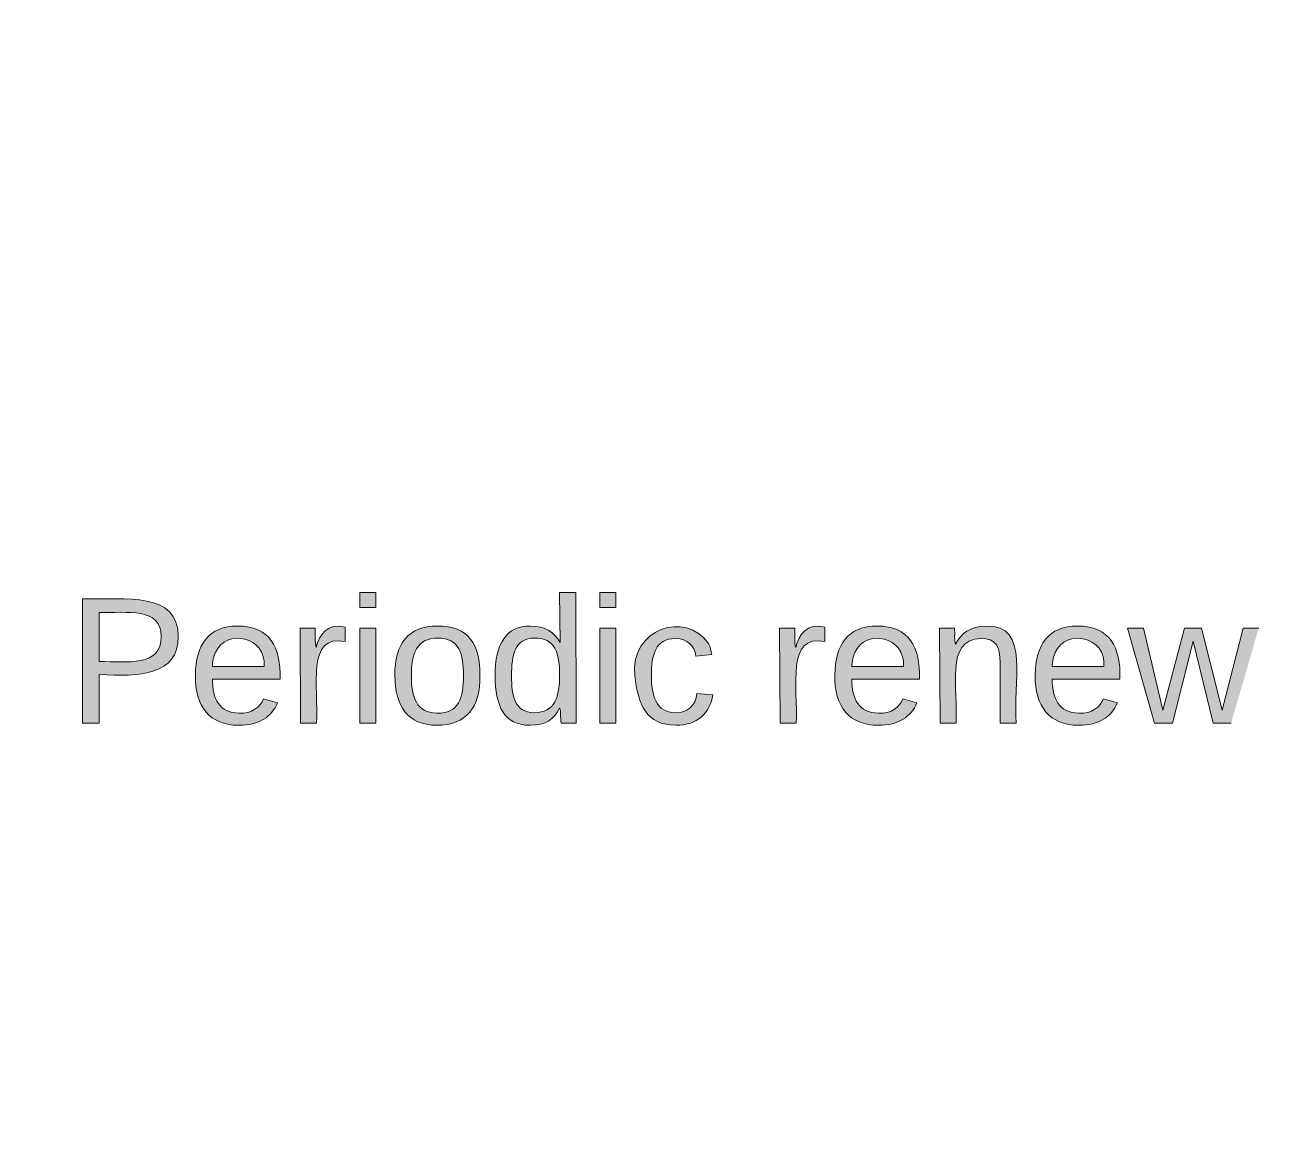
# Model space of a CAD drawing. Extents: x 3 to 1760, y 20 to 1040.
# Drawn here: x 1062.3 to 1155.5, y 462.2 to 543.5 of the extents above; entities that cross this region are included whole.
import ezdxf

# ---------------------------------------------------------------- set-up
doc = ezdxf.new("R2010")
doc.units = 0
doc.header["$MEASUREMENT"] = 0
doc.layers.add('Layer 1', color=7, linetype='Continuous', lineweight=0)

# ---------------------------------------------------------------- blocks, each defined once
blk = doc.blocks.new('Block_58')
at = {"layer": 'Layer 1', "true_color": 0x333333, "transparency": 33554687}
h = blk.add_hatch(color=250, dxfattribs=at)
h.dxf.hatch_style = 2
edge = h.paths.add_edge_path()
edge.add_spline(control_points=[(1066.495, 501.093), (1069.718, 501.055), (1073.569, 501.648), (1073.569, 498.315), (1073.569, 495.426), (1070.718, 495.352), (1067.718, 495.5), (1067.718, 495.5), (1067.718, 491.907), (1067.718, 491.907), (1067.718, 491.907), (1066.495, 491.907), (1066.495, 491.907), (1066.495, 491.907), (1066.495, 501.093), (1066.495, 501.093)], knot_values=[0, 0, 0, 0, 1, 1, 1, 2, 2, 2, 3, 3, 3, 4, 4, 4, 5, 5, 5, 5], degree=3, periodic=0)
edge = h.paths.add_edge_path()
edge.add_spline(control_points=[(1067.718, 496.463), (1069.829, 496.463), (1072.31, 496.055), (1072.31, 498.315), (1072.31, 500.5), (1069.792, 500.055), (1067.718, 500.093), (1067.718, 500.093), (1067.718, 496.463), (1067.718, 496.463)], knot_values=[0, 0, 0, 0, 1, 1, 1, 2, 2, 2, 3, 3, 3, 3], degree=3, periodic=0)
edge.add_line((1067.718, 496.463), (1067.718, 496.463))
h = blk.add_hatch(color=250, dxfattribs=at)
h.dxf.hatch_style = 2
edge = h.paths.add_edge_path()
edge.add_spline(control_points=[(1086.977, 500.463), (1086.977, 500.463), (1086.977, 501.574), (1086.977, 501.574), (1086.977, 501.574), (1088.162, 501.574), (1088.162, 501.574), (1088.162, 501.574), (1088.162, 500.463), (1088.162, 500.463), (1088.162, 500.463), (1086.977, 500.463), (1086.977, 500.463)], knot_values=[0, 0, 0, 0, 1, 1, 1, 2, 2, 2, 3, 3, 3, 4, 4, 4, 4], degree=3, periodic=0)
edge = h.paths.add_edge_path()
edge.add_spline(control_points=[(1086.977, 491.907), (1086.977, 491.907), (1086.977, 498.944), (1086.977, 498.944), (1086.977, 498.944), (1088.162, 498.944), (1088.162, 498.944), (1088.162, 498.944), (1088.162, 491.907), (1088.162, 491.907), (1088.162, 491.907), (1086.977, 491.907), (1086.977, 491.907)], knot_values=[0, 0, 0, 0, 1, 1, 1, 2, 2, 2, 3, 3, 3, 4, 4, 4, 4], degree=3, periodic=0)
edge.add_line((1086.977, 491.907), (1086.977, 491.907))
h = blk.add_hatch(color=250, dxfattribs=at)
h.dxf.hatch_style = 2
edge = h.paths.add_edge_path()
edge.add_spline(control_points=[(1099.569, 499.093), (1100.718, 499.093), (1101.347, 498.611), (1101.792, 497.87), (1101.792, 497.87), (1101.755, 501.574), (1101.755, 501.574), (1101.755, 501.574), (1102.94, 501.574), (1102.94, 501.574), (1102.94, 501.574), (1102.977, 491.907), (1102.977, 491.907), (1102.977, 491.907), (1101.866, 491.907), (1101.866, 491.907), (1101.792, 492.278), (1101.866, 492.759), (1101.755, 493.055), (1101.384, 492.204), (1100.718, 491.759), (1099.569, 491.759), (1097.607, 491.759), (1097.014, 493.204), (1096.977, 495.389), (1096.977, 497.833), (1097.829, 499.093), (1099.569, 499.093)], knot_values=[0, 0, 0, 0, 1, 1, 1, 2, 2, 2, 3, 3, 3, 4, 4, 4, 5, 5, 5, 6, 6, 6, 7, 7, 7, 8, 8, 8, 9, 9, 9, 9], degree=3, periodic=0)
edge = h.paths.add_edge_path()
edge.add_spline(control_points=[(1099.903, 498.204), (1098.421, 498.204), (1098.199, 496.944), (1098.199, 495.426), (1098.199, 493.944), (1098.421, 492.685), (1099.866, 492.685), (1101.421, 492.685), (1101.755, 493.87), (1101.755, 495.5), (1101.755, 497.055), (1101.421, 498.241), (1099.903, 498.204)], knot_values=[0, 0, 0, 0, 1, 1, 1, 2, 2, 2, 3, 3, 3, 4, 4, 4, 4], degree=3, periodic=0)
edge.add_line((1099.903, 498.204), (1099.903, 498.204))
h = blk.add_hatch(color=250, dxfattribs=at)
h.dxf.hatch_style = 2
edge = h.paths.add_edge_path()
edge.add_spline(control_points=[(1104.718, 500.463), (1104.718, 500.463), (1104.718, 501.574), (1104.718, 501.574), (1104.718, 501.574), (1105.903, 501.574), (1105.903, 501.574), (1105.903, 501.574), (1105.903, 500.463), (1105.903, 500.463), (1105.903, 500.463), (1104.718, 500.463), (1104.718, 500.463)], knot_values=[0, 0, 0, 0, 1, 1, 1, 2, 2, 2, 3, 3, 3, 4, 4, 4, 4], degree=3, periodic=0)
edge = h.paths.add_edge_path()
edge.add_spline(control_points=[(1104.718, 491.907), (1104.718, 491.907), (1104.718, 498.944), (1104.718, 498.944), (1104.718, 498.944), (1105.903, 498.944), (1105.903, 498.944), (1105.903, 498.944), (1105.903, 491.907), (1105.903, 491.907), (1105.903, 491.907), (1104.718, 491.907), (1104.718, 491.907)], knot_values=[0, 0, 0, 0, 1, 1, 1, 2, 2, 2, 3, 3, 3, 4, 4, 4, 4], degree=3, periodic=0)
edge.add_line((1104.718, 491.907), (1104.718, 491.907))
h = blk.add_hatch(color=250, dxfattribs=at)
h.dxf.hatch_style = 2
edge = h.paths.add_edge_path()
edge.add_spline(control_points=[(1110.31, 498.167), (1108.829, 498.167), (1108.532, 496.944), (1108.532, 495.463), (1108.532, 493.981), (1108.866, 492.685), (1110.31, 492.685), (1111.199, 492.685), (1111.829, 493.204), (1111.903, 494.093), (1111.903, 494.093), (1113.088, 494.018), (1113.088, 494.018), (1112.866, 492.648), (1111.94, 491.759), (1110.347, 491.759), (1108.162, 491.759), (1107.532, 493.278), (1107.31, 495.426), (1106.94, 498.87), (1111.051, 500.278), (1112.755, 497.796), (1112.903, 497.537), (1112.94, 497.278), (1113.014, 496.981), (1113.014, 496.981), (1111.829, 496.87), (1111.829, 496.87), (1111.681, 497.648), (1111.236, 498.167), (1110.31, 498.167)], knot_values=[0, 0, 0, 0, 1, 1, 1, 2, 2, 2, 3, 3, 3, 4, 4, 4, 5, 5, 5, 6, 6, 6, 7, 7, 7, 8, 8, 8, 9, 9, 9, 10, 10, 10, 10], degree=3, periodic=0)
edge.add_line((1110.31, 498.167), (1110.31, 498.167))
h = blk.add_hatch(color=250, dxfattribs=at)
h.dxf.hatch_style = 2
edge = h.paths.add_edge_path()
edge.add_spline(control_points=[(1077.977, 499.093), (1080.31, 499.093), (1081.162, 497.537), (1081.088, 495.167), (1081.088, 495.167), (1076.088, 495.167), (1076.088, 495.167), (1076.088, 493.685), (1076.607, 492.685), (1078.051, 492.648), (1079.014, 492.611), (1079.644, 493.093), (1079.866, 493.722), (1079.866, 493.722), (1080.903, 493.426), (1080.903, 493.426), (1080.495, 492.389), (1079.532, 491.759), (1078.051, 491.759), (1075.903, 491.759), (1074.792, 493.13), (1074.829, 495.463), (1074.866, 497.722), (1075.792, 499.093), (1077.977, 499.093)], knot_values=[0, 0, 0, 0, 1, 1, 1, 2, 2, 2, 3, 3, 3, 4, 4, 4, 5, 5, 5, 6, 6, 6, 7, 7, 7, 8, 8, 8, 8], degree=3, periodic=0)
edge = h.paths.add_edge_path()
edge.add_spline(control_points=[(1079.903, 496.093), (1080.125, 498.315), (1077.088, 498.944), (1076.31, 497.13), (1076.199, 496.87), (1076.088, 496.5), (1076.088, 496.093), (1076.088, 496.093), (1079.903, 496.093), (1079.903, 496.093)], knot_values=[0, 0, 0, 0, 1, 1, 1, 2, 2, 2, 3, 3, 3, 3], degree=3, periodic=0)
edge.add_line((1079.903, 496.093), (1079.903, 496.093))
h = blk.add_hatch(color=250, dxfattribs=at)
h.dxf.hatch_style = 2
edge = h.paths.add_edge_path()
edge.add_spline(control_points=[(1085.903, 497.944), (1083.014, 498.537), (1083.94, 494.574), (1083.792, 491.907), (1083.792, 491.907), (1082.607, 491.907), (1082.607, 491.907), (1082.607, 491.907), (1082.569, 498.944), (1082.569, 498.944), (1082.569, 498.944), (1083.681, 498.944), (1083.681, 498.944), (1083.718, 498.5), (1083.644, 497.87), (1083.755, 497.5), (1083.977, 498.5), (1084.607, 499.315), (1085.903, 499.018), (1085.903, 499.018), (1085.903, 497.944), (1085.903, 497.944)], knot_values=[0, 0, 0, 0, 1, 1, 1, 2, 2, 2, 3, 3, 3, 4, 4, 4, 5, 5, 5, 6, 6, 6, 7, 7, 7, 7], degree=3, periodic=0)
edge.add_line((1085.903, 497.944), (1085.903, 497.944))
h = blk.add_hatch(color=250, dxfattribs=at)
h.dxf.hatch_style = 2
edge = h.paths.add_edge_path()
edge.add_spline(control_points=[(1092.718, 499.093), (1095.014, 499.13), (1095.866, 497.722), (1095.866, 495.426), (1095.903, 493.093), (1094.866, 491.759), (1092.681, 491.759), (1090.495, 491.759), (1089.607, 493.204), (1089.569, 495.426), (1089.569, 497.87), (1090.607, 499.093), (1092.718, 499.093)], knot_values=[0, 0, 0, 0, 1, 1, 1, 2, 2, 2, 3, 3, 3, 4, 4, 4, 4], degree=3, periodic=0)
edge = h.paths.add_edge_path()
edge.add_spline(control_points=[(1092.681, 492.648), (1094.31, 492.611), (1094.644, 493.796), (1094.644, 495.426), (1094.644, 497.018), (1094.347, 498.204), (1092.755, 498.204), (1091.162, 498.204), (1090.792, 497.018), (1090.792, 495.426), (1090.792, 493.833), (1091.162, 492.685), (1092.681, 492.648)], knot_values=[0, 0, 0, 0, 1, 1, 1, 2, 2, 2, 3, 3, 3, 4, 4, 4, 4], degree=3, periodic=0)
edge.add_line((1092.681, 492.648), (1092.681, 492.648))
at = {"layer": 'Layer 1'}
for points, knots in [([(1066.495, 501.093), (1069.718, 501.055), (1073.569, 501.648), (1073.569, 498.315), (1073.569, 495.426), (1070.718, 495.352), (1067.718, 495.5), (1067.718, 495.5), (1067.718, 491.907), (1067.718, 491.907), (1067.718, 491.907), (1066.495, 491.907), (1066.495, 491.907), (1066.495, 491.907), (1066.495, 501.093), (1066.495, 501.093)], [0, 0, 0, 0, 1, 1, 1, 2, 2, 2, 3, 3, 3, 4, 4, 4, 5, 5, 5, 5]), ([(1086.977, 500.463), (1086.977, 500.463), (1086.977, 501.574), (1086.977, 501.574), (1086.977, 501.574), (1088.162, 501.574), (1088.162, 501.574), (1088.162, 501.574), (1088.162, 500.463), (1088.162, 500.463), (1088.162, 500.463), (1086.977, 500.463), (1086.977, 500.463)], [0, 0, 0, 0, 1, 1, 1, 2, 2, 2, 3, 3, 3, 4, 4, 4, 4]), ([(1099.569, 499.093), (1100.718, 499.093), (1101.347, 498.611), (1101.792, 497.87), (1101.792, 497.87), (1101.755, 501.574), (1101.755, 501.574), (1101.755, 501.574), (1102.94, 501.574), (1102.94, 501.574), (1102.94, 501.574), (1102.977, 491.907), (1102.977, 491.907), (1102.977, 491.907), (1101.866, 491.907), (1101.866, 491.907), (1101.792, 492.278), (1101.866, 492.759), (1101.755, 493.055), (1101.384, 492.204), (1100.718, 491.759), (1099.569, 491.759), (1097.607, 491.759), (1097.014, 493.204), (1096.977, 495.389), (1096.977, 497.833), (1097.829, 499.093), (1099.569, 499.093)], [0, 0, 0, 0, 1, 1, 1, 2, 2, 2, 3, 3, 3, 4, 4, 4, 5, 5, 5, 6, 6, 6, 7, 7, 7, 8, 8, 8, 9, 9, 9, 9]), ([(1104.718, 500.463), (1104.718, 500.463), (1104.718, 501.574), (1104.718, 501.574), (1104.718, 501.574), (1105.903, 501.574), (1105.903, 501.574), (1105.903, 501.574), (1105.903, 500.463), (1105.903, 500.463), (1105.903, 500.463), (1104.718, 500.463), (1104.718, 500.463)], [0, 0, 0, 0, 1, 1, 1, 2, 2, 2, 3, 3, 3, 4, 4, 4, 4]), ([(1067.718, 496.463), (1069.829, 496.463), (1072.31, 496.055), (1072.31, 498.315), (1072.31, 500.5), (1069.792, 500.055), (1067.718, 500.093), (1067.718, 500.093), (1067.718, 496.463), (1067.718, 496.463)], [0, 0, 0, 0, 1, 1, 1, 2, 2, 2, 3, 3, 3, 3]), ([(1110.31, 498.167), (1108.829, 498.167), (1108.532, 496.944), (1108.532, 495.463), (1108.532, 493.981), (1108.866, 492.685), (1110.31, 492.685), (1111.199, 492.685), (1111.829, 493.204), (1111.903, 494.093), (1111.903, 494.093), (1113.088, 494.018), (1113.088, 494.018), (1112.866, 492.648), (1111.94, 491.759), (1110.347, 491.759), (1108.162, 491.759), (1107.532, 493.278), (1107.31, 495.426), (1106.94, 498.87), (1111.051, 500.278), (1112.755, 497.796), (1112.903, 497.537), (1112.94, 497.278), (1113.014, 496.981), (1113.014, 496.981), (1111.829, 496.87), (1111.829, 496.87), (1111.681, 497.648), (1111.236, 498.167), (1110.31, 498.167)], [0, 0, 0, 0, 1, 1, 1, 2, 2, 2, 3, 3, 3, 4, 4, 4, 5, 5, 5, 6, 6, 6, 7, 7, 7, 8, 8, 8, 9, 9, 9, 10, 10, 10, 10]), ([(1077.977, 499.093), (1080.31, 499.093), (1081.162, 497.537), (1081.088, 495.167), (1081.088, 495.167), (1076.088, 495.167), (1076.088, 495.167), (1076.088, 493.685), (1076.607, 492.685), (1078.051, 492.648), (1079.014, 492.611), (1079.644, 493.093), (1079.866, 493.722), (1079.866, 493.722), (1080.903, 493.426), (1080.903, 493.426), (1080.495, 492.389), (1079.532, 491.759), (1078.051, 491.759), (1075.903, 491.759), (1074.792, 493.13), (1074.829, 495.463), (1074.866, 497.722), (1075.792, 499.093), (1077.977, 499.093)], [0, 0, 0, 0, 1, 1, 1, 2, 2, 2, 3, 3, 3, 4, 4, 4, 5, 5, 5, 6, 6, 6, 7, 7, 7, 8, 8, 8, 8]), ([(1079.903, 496.093), (1080.125, 498.315), (1077.088, 498.944), (1076.31, 497.13), (1076.199, 496.87), (1076.088, 496.5), (1076.088, 496.093), (1076.088, 496.093), (1079.903, 496.093), (1079.903, 496.093)], [0, 0, 0, 0, 1, 1, 1, 2, 2, 2, 3, 3, 3, 3]), ([(1085.903, 497.944), (1083.014, 498.537), (1083.94, 494.574), (1083.792, 491.907), (1083.792, 491.907), (1082.607, 491.907), (1082.607, 491.907), (1082.607, 491.907), (1082.569, 498.944), (1082.569, 498.944), (1082.569, 498.944), (1083.681, 498.944), (1083.681, 498.944), (1083.718, 498.5), (1083.644, 497.87), (1083.755, 497.5), (1083.977, 498.5), (1084.607, 499.315), (1085.903, 499.018), (1085.903, 499.018), (1085.903, 497.944), (1085.903, 497.944)], [0, 0, 0, 0, 1, 1, 1, 2, 2, 2, 3, 3, 3, 4, 4, 4, 5, 5, 5, 6, 6, 6, 7, 7, 7, 7]), ([(1086.977, 491.907), (1086.977, 491.907), (1086.977, 498.944), (1086.977, 498.944), (1086.977, 498.944), (1088.162, 498.944), (1088.162, 498.944), (1088.162, 498.944), (1088.162, 491.907), (1088.162, 491.907), (1088.162, 491.907), (1086.977, 491.907), (1086.977, 491.907)], [0, 0, 0, 0, 1, 1, 1, 2, 2, 2, 3, 3, 3, 4, 4, 4, 4]), ([(1092.718, 499.093), (1095.014, 499.13), (1095.866, 497.722), (1095.866, 495.426), (1095.903, 493.093), (1094.866, 491.759), (1092.681, 491.759), (1090.495, 491.759), (1089.607, 493.204), (1089.569, 495.426), (1089.569, 497.87), (1090.607, 499.093), (1092.718, 499.093)], [0, 0, 0, 0, 1, 1, 1, 2, 2, 2, 3, 3, 3, 4, 4, 4, 4]), ([(1104.718, 491.907), (1104.718, 491.907), (1104.718, 498.944), (1104.718, 498.944), (1104.718, 498.944), (1105.903, 498.944), (1105.903, 498.944), (1105.903, 498.944), (1105.903, 491.907), (1105.903, 491.907), (1105.903, 491.907), (1104.718, 491.907), (1104.718, 491.907)], [0, 0, 0, 0, 1, 1, 1, 2, 2, 2, 3, 3, 3, 4, 4, 4, 4]), ([(1092.681, 492.648), (1094.31, 492.611), (1094.644, 493.796), (1094.644, 495.426), (1094.644, 497.018), (1094.347, 498.204), (1092.755, 498.204), (1091.162, 498.204), (1090.792, 497.018), (1090.792, 495.426), (1090.792, 493.833), (1091.162, 492.685), (1092.681, 492.648)], [0, 0, 0, 0, 1, 1, 1, 2, 2, 2, 3, 3, 3, 4, 4, 4, 4]), ([(1099.903, 498.204), (1098.421, 498.204), (1098.199, 496.944), (1098.199, 495.426), (1098.199, 493.944), (1098.421, 492.685), (1099.866, 492.685), (1101.421, 492.685), (1101.755, 493.87), (1101.755, 495.5), (1101.755, 497.055), (1101.421, 498.241), (1099.903, 498.204)], [0, 0, 0, 0, 1, 1, 1, 2, 2, 2, 3, 3, 3, 4, 4, 4, 4])]:
    blk.add_open_spline(points, degree=3, knots=knots, dxfattribs=at)
blk = doc.blocks.new('Block_57')
at = {"layer": 'Layer 1'}
blk.add_blockref('Block_58', (0, 0), dxfattribs=at)
blk = doc.blocks.new('Block_60')
at = {"layer": 'Layer 1', "true_color": 0x333333, "transparency": 33554687}
h = blk.add_hatch(color=250, dxfattribs=at)
h.dxf.hatch_style = 2
edge = h.paths.add_edge_path()
edge.add_spline(control_points=[(1121.347, 497.944), (1118.458, 498.537), (1119.384, 494.574), (1119.236, 491.907), (1119.236, 491.907), (1118.051, 491.907), (1118.051, 491.907), (1118.051, 491.907), (1118.014, 498.944), (1118.014, 498.944), (1118.014, 498.944), (1119.125, 498.944), (1119.125, 498.944), (1119.162, 498.5), (1119.088, 497.87), (1119.199, 497.5), (1119.421, 498.5), (1120.051, 499.315), (1121.347, 499.018), (1121.347, 499.018), (1121.347, 497.944), (1121.347, 497.944)], knot_values=[0, 0, 0, 0, 1, 1, 1, 2, 2, 2, 3, 3, 3, 4, 4, 4, 5, 5, 5, 6, 6, 6, 7, 7, 7, 7], degree=3, periodic=0)
edge.add_line((1121.347, 497.944), (1121.347, 497.944))
h = blk.add_hatch(color=250, dxfattribs=at)
h.dxf.hatch_style = 2
edge = h.paths.add_edge_path()
edge.add_spline(control_points=[(1125.236, 499.093), (1127.569, 499.093), (1128.421, 497.537), (1128.347, 495.167), (1128.347, 495.167), (1123.347, 495.167), (1123.347, 495.167), (1123.347, 493.685), (1123.866, 492.685), (1125.31, 492.648), (1126.273, 492.611), (1126.903, 493.093), (1127.125, 493.722), (1127.125, 493.722), (1128.162, 493.426), (1128.162, 493.426), (1127.755, 492.389), (1126.792, 491.759), (1125.31, 491.759), (1123.162, 491.759), (1122.051, 493.13), (1122.088, 495.463), (1122.125, 497.722), (1123.051, 499.093), (1125.236, 499.093)], knot_values=[0, 0, 0, 0, 1, 1, 1, 2, 2, 2, 3, 3, 3, 4, 4, 4, 5, 5, 5, 6, 6, 6, 7, 7, 7, 8, 8, 8, 8], degree=3, periodic=0)
edge = h.paths.add_edge_path()
edge.add_spline(control_points=[(1127.162, 496.093), (1127.384, 498.315), (1124.347, 498.944), (1123.569, 497.13), (1123.458, 496.87), (1123.347, 496.5), (1123.347, 496.093), (1123.347, 496.093), (1127.162, 496.093), (1127.162, 496.093)], knot_values=[0, 0, 0, 0, 1, 1, 1, 2, 2, 2, 3, 3, 3, 3], degree=3, periodic=0)
edge.add_line((1127.162, 496.093), (1127.162, 496.093))
h = blk.add_hatch(color=250, dxfattribs=at)
h.dxf.hatch_style = 2
edge = h.paths.add_edge_path()
edge.add_spline(control_points=[(1133.273, 499.093), (1136.569, 499.241), (1135.236, 494.796), (1135.495, 491.907), (1135.495, 491.907), (1134.31, 491.907), (1134.31, 491.907), (1134.31, 491.907), (1134.31, 496.389), (1134.31, 496.389), (1134.31, 497.537), (1134.014, 498.204), (1132.866, 498.167), (1130.199, 498.093), (1131.236, 494.389), (1131.051, 491.907), (1131.051, 491.907), (1129.866, 491.907), (1129.866, 491.907), (1129.866, 491.907), (1129.829, 498.944), (1129.829, 498.944), (1129.829, 498.944), (1130.94, 498.944), (1130.94, 498.944), (1130.977, 498.574), (1130.903, 498.055), (1131.014, 497.759), (1131.421, 498.574), (1132.088, 499.055), (1133.273, 499.093)], knot_values=[0, 0, 0, 0, 1, 1, 1, 2, 2, 2, 3, 3, 3, 4, 4, 4, 5, 5, 5, 6, 6, 6, 7, 7, 7, 8, 8, 8, 9, 9, 9, 10, 10, 10, 10], degree=3, periodic=0)
edge.add_line((1133.273, 499.093), (1133.273, 499.093))
h = blk.add_hatch(color=250, dxfattribs=at)
h.dxf.hatch_style = 2
edge = h.paths.add_edge_path()
edge.add_spline(control_points=[(1140.051, 499.093), (1142.384, 499.093), (1143.236, 497.537), (1143.162, 495.167), (1143.162, 495.167), (1138.162, 495.167), (1138.162, 495.167), (1138.162, 493.685), (1138.681, 492.685), (1140.125, 492.648), (1141.088, 492.611), (1141.718, 493.093), (1141.94, 493.722), (1141.94, 493.722), (1142.977, 493.426), (1142.977, 493.426), (1142.569, 492.389), (1141.606, 491.759), (1140.125, 491.759), (1137.977, 491.759), (1136.866, 493.13), (1136.903, 495.463), (1136.94, 497.722), (1137.866, 499.093), (1140.051, 499.093)], knot_values=[0, 0, 0, 0, 1, 1, 1, 2, 2, 2, 3, 3, 3, 4, 4, 4, 5, 5, 5, 6, 6, 6, 7, 7, 7, 8, 8, 8, 8], degree=3, periodic=0)
edge = h.paths.add_edge_path()
edge.add_spline(control_points=[(1141.977, 496.093), (1142.199, 498.315), (1139.162, 498.944), (1138.384, 497.13), (1138.273, 496.87), (1138.162, 496.5), (1138.162, 496.093), (1138.162, 496.093), (1141.977, 496.093), (1141.977, 496.093)], knot_values=[0, 0, 0, 0, 1, 1, 1, 2, 2, 2, 3, 3, 3, 3], degree=3, periodic=0)
edge.add_line((1141.977, 496.093), (1141.977, 496.093))
h = blk.add_hatch(color=250, dxfattribs=at)
h.dxf.hatch_style = 2
edge = h.paths.add_edge_path()
edge.add_spline(control_points=[(1151.384, 491.907), (1151.384, 491.907), (1150.051, 491.907), (1150.051, 491.907), (1150.051, 491.907), (1148.569, 497.981), (1148.569, 497.981), (1148.569, 497.981), (1147.051, 491.907), (1147.051, 491.907), (1147.051, 491.907), (1145.718, 491.907), (1145.718, 491.907), (1145.718, 491.907), (1143.718, 498.944), (1143.718, 498.944), (1143.718, 498.944), (1144.903, 498.944), (1144.903, 498.944), (1144.903, 498.944), (1146.347, 492.87), (1146.347, 492.87), (1146.347, 492.87), (1147.94, 498.944), (1147.94, 498.944), (1147.94, 498.944), (1149.199, 498.944), (1149.199, 498.944), (1149.199, 498.944), (1150.718, 492.87), (1150.718, 492.87), (1150.718, 492.87), (1152.273, 498.944), (1152.273, 498.944), (1152.273, 498.944), (1153.421, 498.944), (1153.421, 498.944)], knot_values=[0, 0, 0, 0, 1, 1, 1, 2, 2, 2, 3, 3, 3, 4, 4, 4, 5, 5, 5, 6, 6, 6, 7, 7, 7, 8, 8, 8, 9, 9, 9, 10, 10, 10, 11, 11, 11, 12, 12, 12, 12], degree=3, periodic=0)
edge.add_line((1153.421, 498.944), (1151.384, 491.907))
at = {"layer": 'Layer 1'}
for points, knots in [([(1121.347, 497.944), (1118.458, 498.537), (1119.384, 494.574), (1119.236, 491.907), (1119.236, 491.907), (1118.051, 491.907), (1118.051, 491.907), (1118.051, 491.907), (1118.014, 498.944), (1118.014, 498.944), (1118.014, 498.944), (1119.125, 498.944), (1119.125, 498.944), (1119.162, 498.5), (1119.088, 497.87), (1119.199, 497.5), (1119.421, 498.5), (1120.051, 499.315), (1121.347, 499.018), (1121.347, 499.018), (1121.347, 497.944), (1121.347, 497.944)], [0, 0, 0, 0, 1, 1, 1, 2, 2, 2, 3, 3, 3, 4, 4, 4, 5, 5, 5, 6, 6, 6, 7, 7, 7, 7]), ([(1125.236, 499.093), (1127.569, 499.093), (1128.421, 497.537), (1128.347, 495.167), (1128.347, 495.167), (1123.347, 495.167), (1123.347, 495.167), (1123.347, 493.685), (1123.866, 492.685), (1125.31, 492.648), (1126.273, 492.611), (1126.903, 493.093), (1127.125, 493.722), (1127.125, 493.722), (1128.162, 493.426), (1128.162, 493.426), (1127.755, 492.389), (1126.792, 491.759), (1125.31, 491.759), (1123.162, 491.759), (1122.051, 493.13), (1122.088, 495.463), (1122.125, 497.722), (1123.051, 499.093), (1125.236, 499.093)], [0, 0, 0, 0, 1, 1, 1, 2, 2, 2, 3, 3, 3, 4, 4, 4, 5, 5, 5, 6, 6, 6, 7, 7, 7, 8, 8, 8, 8]), ([(1127.162, 496.093), (1127.384, 498.315), (1124.347, 498.944), (1123.569, 497.13), (1123.458, 496.87), (1123.347, 496.5), (1123.347, 496.093), (1123.347, 496.093), (1127.162, 496.093), (1127.162, 496.093)], [0, 0, 0, 0, 1, 1, 1, 2, 2, 2, 3, 3, 3, 3]), ([(1133.273, 499.093), (1136.569, 499.241), (1135.236, 494.796), (1135.495, 491.907), (1135.495, 491.907), (1134.31, 491.907), (1134.31, 491.907), (1134.31, 491.907), (1134.31, 496.389), (1134.31, 496.389), (1134.31, 497.537), (1134.014, 498.204), (1132.866, 498.167), (1130.199, 498.093), (1131.236, 494.389), (1131.051, 491.907), (1131.051, 491.907), (1129.866, 491.907), (1129.866, 491.907), (1129.866, 491.907), (1129.829, 498.944), (1129.829, 498.944), (1129.829, 498.944), (1130.94, 498.944), (1130.94, 498.944), (1130.977, 498.574), (1130.903, 498.055), (1131.014, 497.759), (1131.421, 498.574), (1132.088, 499.055), (1133.273, 499.093)], [0, 0, 0, 0, 1, 1, 1, 2, 2, 2, 3, 3, 3, 4, 4, 4, 5, 5, 5, 6, 6, 6, 7, 7, 7, 8, 8, 8, 9, 9, 9, 10, 10, 10, 10]), ([(1140.051, 499.093), (1142.384, 499.093), (1143.236, 497.537), (1143.162, 495.167), (1143.162, 495.167), (1138.162, 495.167), (1138.162, 495.167), (1138.162, 493.685), (1138.681, 492.685), (1140.125, 492.648), (1141.088, 492.611), (1141.718, 493.093), (1141.94, 493.722), (1141.94, 493.722), (1142.977, 493.426), (1142.977, 493.426), (1142.569, 492.389), (1141.606, 491.759), (1140.125, 491.759), (1137.977, 491.759), (1136.866, 493.13), (1136.903, 495.463), (1136.94, 497.722), (1137.866, 499.093), (1140.051, 499.093)], [0, 0, 0, 0, 1, 1, 1, 2, 2, 2, 3, 3, 3, 4, 4, 4, 5, 5, 5, 6, 6, 6, 7, 7, 7, 8, 8, 8, 8]), ([(1141.977, 496.093), (1142.199, 498.315), (1139.162, 498.944), (1138.384, 497.13), (1138.273, 496.87), (1138.162, 496.5), (1138.162, 496.093), (1138.162, 496.093), (1141.977, 496.093), (1141.977, 496.093)], [0, 0, 0, 0, 1, 1, 1, 2, 2, 2, 3, 3, 3, 3]), ([(1151.384, 491.907), (1151.384, 491.907), (1150.051, 491.907), (1150.051, 491.907), (1150.051, 491.907), (1148.569, 497.981), (1148.569, 497.981), (1148.569, 497.981), (1147.051, 491.907), (1147.051, 491.907), (1147.051, 491.907), (1145.718, 491.907), (1145.718, 491.907), (1145.718, 491.907), (1143.718, 498.944), (1143.718, 498.944), (1143.718, 498.944), (1144.903, 498.944), (1144.903, 498.944), (1144.903, 498.944), (1146.347, 492.87), (1146.347, 492.87), (1146.347, 492.87), (1147.94, 498.944), (1147.94, 498.944), (1147.94, 498.944), (1149.199, 498.944), (1149.199, 498.944), (1149.199, 498.944), (1150.718, 492.87), (1150.718, 492.87), (1150.718, 492.87), (1152.273, 498.944), (1152.273, 498.944), (1152.273, 498.944), (1153.421, 498.944), (1153.421, 498.944)], [0, 0, 0, 0, 1, 1, 1, 2, 2, 2, 3, 3, 3, 4, 4, 4, 5, 5, 5, 6, 6, 6, 7, 7, 7, 8, 8, 8, 9, 9, 9, 10, 10, 10, 11, 11, 11, 12, 12, 12, 12])]:
    blk.add_open_spline(points, degree=3, knots=knots, dxfattribs=at)
blk = doc.blocks.new('Block_59')
at = {"layer": 'Layer 1'}
blk.add_blockref('Block_60', (0, 0), dxfattribs=at)
blk = doc.blocks.new('Block_0')
at = {"layer": 'Layer 1', "true_color": 0x666666, "transparency": 33554687}
h = blk.add_hatch(color=251, dxfattribs=at)
h.dxf.hatch_style = 2
edge = h.paths.add_edge_path()
edge.add_spline(control_points=[(494.515, 382.02), (494.515, 382.02), (494.655, 380.2), (494.655, 380.2), (494.655, 380.2), (495.075, 378.45), (495.075, 378.45), (495.075, 378.45), (495.775, 376.78), (495.775, 376.78), (495.775, 376.78), (496.715, 375.24), (496.715, 375.24), (496.715, 375.24), (497.885, 373.87), (497.885, 373.87), (497.885, 373.87), (499.255, 372.7), (499.255, 372.7), (499.255, 372.7), (500.795, 371.75), (500.795, 371.75), (500.795, 371.75), (502.464, 371.05), (502.464, 371.05), (502.464, 371.05), (504.214, 370.65), (504.214, 370.65), (504.214, 370.65), (506.035, 370.5), (506.035, 370.5), (506.035, 370.5), (1162.985, 370.5), (1162.985, 370.5), (1162.985, 370.5), (1164.924, 370.35), (1164.924, 370.35), (1164.924, 370.35), (1166.824, 369.89), (1166.824, 369.89), (1166.824, 369.89), (1168.654, 369.13), (1168.654, 369.13), (1168.654, 369.13), (1170.324, 368.1), (1170.324, 368.1), (1170.324, 368.1), (1171.824, 366.84), (1171.824, 366.84), (1171.824, 366.84), (1173.094, 365.34), (1173.094, 365.34), (1173.094, 365.34), (1174.115, 363.68), (1174.115, 363.68), (1174.115, 363.68), (1174.855, 361.86), (1174.855, 361.86), (1174.855, 361.86), (1175.314, 359.96), (1175.314, 359.96), (1175.314, 359.96), (1175.464, 358.02), (1175.464, 358.02), (1175.464, 358.02), (1175.464, 180.17), (1175.464, 180.17), (1175.464, 180.17), (1175.605, 178.35), (1175.605, 178.35), (1175.605, 178.35), (1176.025, 176.6), (1176.025, 176.6), (1176.025, 176.6), (1176.725, 174.93), (1176.725, 174.93), (1176.725, 174.93), (1177.655, 173.39), (1177.655, 173.39), (1177.655, 173.39), (1178.825, 172.01), (1178.825, 172.01), (1178.825, 172.01), (1180.195, 170.84), (1180.195, 170.84), (1180.195, 170.84), (1181.725, 169.9), (1181.725, 169.9), (1181.725, 169.9), (1183.395, 169.22), (1183.395, 169.22), (1183.395, 169.22), (1185.145, 168.8), (1185.145, 168.8), (1185.145, 168.8), (1186.965, 168.65), (1186.965, 168.65), (1186.965, 168.65), (1198.565, 168.65), (1198.565, 168.65), (1198.565, 168.65), (1198.565, 167.65), (1198.565, 167.65), (1198.565, 167.65), (1186.925, 167.65), (1186.925, 167.65), (1186.925, 167.65), (1184.995, 167.8), (1184.995, 167.8), (1184.995, 167.8), (1183.094, 168.26), (1183.094, 168.26), (1183.094, 168.26), (1181.275, 169.01), (1181.275, 169.01), (1181.275, 169.01), (1179.594, 170.05), (1179.594, 170.05), (1179.594, 170.05), (1178.094, 171.32), (1178.094, 171.32), (1178.094, 171.32), (1176.834, 172.82), (1176.834, 172.82), (1176.834, 172.82), (1175.804, 174.5), (1175.804, 174.5), (1175.804, 174.5), (1175.064, 176.3), (1175.064, 176.3), (1175.064, 176.3), (1174.605, 178.22), (1174.605, 178.22), (1174.605, 178.22), (1174.454, 180.15), (1174.454, 180.15), (1174.454, 180.15), (1174.454, 357.98), (1174.454, 357.98), (1174.454, 357.98), (1174.314, 359.8), (1174.314, 359.8), (1174.314, 359.8), (1173.914, 361.55), (1173.914, 361.55), (1173.914, 361.55), (1173.214, 363.22), (1173.214, 363.22), (1173.214, 363.22), (1172.265, 364.76), (1172.265, 364.76), (1172.265, 364.76), (1171.094, 366.13), (1171.094, 366.13), (1171.094, 366.13), (1169.725, 367.3), (1169.725, 367.3), (1169.725, 367.3), (1168.194, 368.25), (1168.194, 368.25), (1168.194, 368.25), (1166.534, 368.95), (1166.534, 368.95), (1166.534, 368.95), (1164.784, 369.35), (1164.784, 369.35), (1164.784, 369.35), (1162.964, 369.5), (1162.964, 369.5), (1162.964, 369.5), (505.995, 369.5), (505.995, 369.5), (505.995, 369.5), (504.055, 369.65), (504.055, 369.65), (504.055, 369.65), (502.154, 370.11), (502.154, 370.11), (502.154, 370.11), (500.334, 370.87), (500.334, 370.87), (500.334, 370.87), (498.665, 371.9), (498.665, 371.9), (498.665, 371.9), (497.165, 373.16), (497.165, 373.16), (497.165, 373.16), (495.904, 374.66), (495.904, 374.66), (495.904, 374.66), (494.865, 376.32), (494.865, 376.32), (494.865, 376.32), (494.115, 378.14), (494.115, 378.14), (494.115, 378.14), (493.665, 380.04), (493.665, 380.04), (493.665, 380.04), (493.514, 381.98), (493.514, 381.98), (493.514, 381.98), (493.514, 729.43), (493.514, 729.43), (493.514, 729.43), (494.514, 729.43), (494.514, 729.43), (494.514, 729.43), (494.515, 382.02), (494.515, 382.02)], knot_values=[0, 0, 0, 0, 1, 1, 1, 2, 2, 2, 3, 3, 3, 4, 4, 4, 5, 5, 5, 6, 6, 6, 7, 7, 7, 8, 8, 8, 9, 9, 9, 10, 10, 10, 11, 11, 11, 12, 12, 12, 13, 13, 13, 14, 14, 14, 15, 15, 15, 16, 16, 16, 17, 17, 17, 18, 18, 18, 19, 19, 19, 20, 20, 20, 21, 21, 21, 22, 22, 22, 23, 23, 23, 24, 24, 24, 25, 25, 25, 26, 26, 26, 27, 27, 27, 28, 28, 28, 29, 29, 29, 30, 30, 30, 31, 31, 31, 32, 32, 32, 33, 33, 33, 34, 34, 34, 35, 35, 35, 36, 36, 36, 37, 37, 37, 38, 38, 38, 39, 39, 39, 40, 40, 40, 41, 41, 41, 42, 42, 42, 43, 43, 43, 44, 44, 44, 45, 45, 45, 46, 46, 46, 47, 47, 47, 48, 48, 48, 49, 49, 49, 50, 50, 50, 51, 51, 51, 52, 52, 52, 53, 53, 53, 54, 54, 54, 55, 55, 55, 56, 56, 56, 57, 57, 57, 58, 58, 58, 59, 59, 59, 60, 60, 60, 61, 61, 61, 62, 62, 62, 63, 63, 63, 64, 64, 64, 65, 65, 65, 66, 66, 66, 67, 67, 67, 68, 68, 68, 69, 69, 69, 70, 70, 70, 70], degree=3, periodic=0)
h = blk.add_hatch(color=251, dxfattribs=at)
h.dxf.hatch_style = 2
edge = h.paths.add_edge_path()
edge.add_spline(control_points=[(953.844, 412.02), (953.844, 412.02), (953.995, 410.2), (953.995, 410.2), (953.995, 410.2), (954.415, 408.45), (954.415, 408.45), (954.415, 408.45), (955.115, 406.78), (955.115, 406.78), (955.115, 406.78), (956.045, 405.24), (956.045, 405.24), (956.045, 405.24), (957.215, 403.87), (957.215, 403.87), (957.215, 403.87), (958.595, 402.7), (958.595, 402.7), (958.595, 402.7), (960.125, 401.75), (960.125, 401.75), (960.125, 401.75), (961.805, 401.05), (961.805, 401.05), (961.805, 401.05), (963.565, 400.65), (963.565, 400.65), (963.565, 400.65), (965.365, 400.5), (965.365, 400.5), (965.365, 400.5), (1260.045, 400.5), (1260.045, 400.5), (1260.045, 400.5), (1261.985, 400.35), (1261.985, 400.35), (1261.985, 400.35), (1263.885, 399.89), (1263.885, 399.89), (1263.885, 399.89), (1265.705, 399.13), (1265.705, 399.13), (1265.705, 399.13), (1267.375, 398.1), (1267.375, 398.1), (1267.375, 398.1), (1268.875, 396.84), (1268.875, 396.84), (1268.875, 396.84), (1270.135, 395.34), (1270.135, 395.34), (1270.135, 395.34), (1271.175, 393.68), (1271.175, 393.68), (1271.175, 393.68), (1271.925, 391.86), (1271.925, 391.86), (1271.925, 391.86), (1272.375, 389.96), (1272.375, 389.96), (1272.375, 389.96), (1272.525, 388.02), (1272.525, 388.02), (1272.525, 388.02), (1272.525, 196.38), (1272.525, 196.38), (1272.525, 196.38), (1271.525, 196.38), (1271.525, 196.38), (1271.525, 196.38), (1271.525, 387.98), (1271.525, 387.98), (1271.525, 387.98), (1271.385, 389.8), (1271.385, 389.8), (1271.385, 389.8), (1270.965, 391.55), (1270.965, 391.55), (1270.965, 391.55), (1270.265, 393.22), (1270.265, 393.22), (1270.265, 393.22), (1269.325, 394.76), (1269.325, 394.76), (1269.325, 394.76), (1268.155, 396.13), (1268.155, 396.13), (1268.155, 396.13), (1266.785, 397.3), (1266.785, 397.3), (1266.785, 397.3), (1265.245, 398.25), (1265.245, 398.25), (1265.245, 398.25), (1263.575, 398.95), (1263.575, 398.95), (1263.575, 398.95), (1261.825, 399.35), (1261.825, 399.35), (1261.825, 399.35), (1260.005, 399.5), (1260.005, 399.5), (1260.005, 399.5), (965.315, 399.5), (965.315, 399.5), (965.315, 399.5), (963.395, 399.65), (963.395, 399.65), (963.395, 399.65), (961.495, 400.11), (961.495, 400.11), (961.495, 400.11), (959.675, 400.87), (959.675, 400.87), (959.675, 400.87), (957.995, 401.9), (957.995, 401.9), (957.995, 401.9), (956.495, 403.16), (956.495, 403.16), (956.495, 403.16), (955.235, 404.66), (955.235, 404.66), (955.235, 404.66), (954.204, 406.32), (954.204, 406.32), (954.204, 406.32), (953.444, 408.14), (953.444, 408.14), (953.444, 408.14), (952.995, 410.04), (952.995, 410.04), (952.995, 410.04), (952.824, 411.98), (952.824, 411.98), (952.824, 411.98), (952.824, 542.1), (952.824, 542.1), (952.824, 542.1), (953.824, 542.1), (953.824, 542.1), (953.824, 542.1), (953.844, 412.02), (953.844, 412.02)], knot_values=[0, 0, 0, 0, 1, 1, 1, 2, 2, 2, 3, 3, 3, 4, 4, 4, 5, 5, 5, 6, 6, 6, 7, 7, 7, 8, 8, 8, 9, 9, 9, 10, 10, 10, 11, 11, 11, 12, 12, 12, 13, 13, 13, 14, 14, 14, 15, 15, 15, 16, 16, 16, 17, 17, 17, 18, 18, 18, 19, 19, 19, 20, 20, 20, 21, 21, 21, 22, 22, 22, 23, 23, 23, 24, 24, 24, 25, 25, 25, 26, 26, 26, 27, 27, 27, 28, 28, 28, 29, 29, 29, 30, 30, 30, 31, 31, 31, 32, 32, 32, 33, 33, 33, 34, 34, 34, 35, 35, 35, 36, 36, 36, 37, 37, 37, 38, 38, 38, 39, 39, 39, 40, 40, 40, 41, 41, 41, 42, 42, 42, 43, 43, 43, 44, 44, 44, 45, 45, 45, 46, 46, 46, 47, 47, 47, 48, 48, 48, 48], degree=3, periodic=0)
h = blk.add_hatch(color=251, dxfattribs=at)
h.dxf.hatch_style = 2
edge = h.paths.add_edge_path()
edge.add_spline(control_points=[(1326.714, 241.98), (1326.714, 241.98), (1326.564, 240.04), (1326.564, 240.04), (1326.564, 240.04), (1326.105, 238.14), (1326.105, 238.14), (1326.105, 238.14), (1325.344, 236.32), (1325.344, 236.32), (1325.344, 236.32), (1324.324, 234.65), (1324.324, 234.65), (1324.324, 234.65), (1323.044, 233.15), (1323.044, 233.15), (1323.044, 233.15), (1321.544, 231.89), (1321.544, 231.89), (1321.544, 231.89), (1319.884, 230.85), (1319.884, 230.85), (1319.884, 230.85), (1318.084, 230.1), (1318.084, 230.1), (1318.084, 230.1), (1316.164, 229.65), (1316.164, 229.65), (1316.164, 229.65), (1314.224, 229.5), (1314.224, 229.5), (1314.224, 229.5), (1111.954, 229.5), (1111.954, 229.5), (1111.954, 229.5), (1111.954, 230.5), (1111.954, 230.5), (1111.954, 230.5), (1314.184, 230.5), (1314.184, 230.5), (1314.184, 230.5), (1316.004, 230.64), (1316.004, 230.64), (1316.004, 230.64), (1317.764, 231.06), (1317.764, 231.06), (1317.764, 231.06), (1319.424, 231.76), (1319.424, 231.76), (1319.424, 231.76), (1320.964, 232.7), (1320.964, 232.7), (1320.964, 232.7), (1322.344, 233.87), (1322.344, 233.87), (1322.344, 233.87), (1323.514, 235.24), (1323.514, 235.24), (1323.514, 235.24), (1324.464, 236.78), (1324.464, 236.78), (1324.464, 236.78), (1325.164, 238.45), (1325.164, 238.45), (1325.164, 238.45), (1325.564, 240.2), (1325.564, 240.2), (1325.564, 240.2), (1325.714, 242.02), (1325.714, 242.02), (1325.714, 242.02), (1325.714, 539.5), (1325.714, 539.5), (1325.714, 539.5), (1326.714, 539.5), (1326.714, 539.5), (1326.714, 539.5), (1326.714, 241.98), (1326.714, 241.98)], knot_values=[0, 0, 0, 0, 1, 1, 1, 2, 2, 2, 3, 3, 3, 4, 4, 4, 5, 5, 5, 6, 6, 6, 7, 7, 7, 8, 8, 8, 9, 9, 9, 10, 10, 10, 11, 11, 11, 12, 12, 12, 13, 13, 13, 14, 14, 14, 15, 15, 15, 16, 16, 16, 17, 17, 17, 18, 18, 18, 19, 19, 19, 20, 20, 20, 21, 21, 21, 22, 22, 22, 23, 23, 23, 24, 24, 24, 25, 25, 25, 26, 26, 26, 26], degree=3, periodic=0)
edge = h.paths.add_edge_path()
edge.add_spline(control_points=[(786.515, 229.5), (786.515, 229.5), (632.035, 229.5), (632.035, 229.5), (632.035, 229.5), (630.215, 229.36), (630.215, 229.36), (630.215, 229.36), (628.465, 228.94), (628.465, 228.94), (628.465, 228.94), (626.795, 228.24), (626.795, 228.24), (626.795, 228.24), (625.255, 227.3), (625.255, 227.3), (625.255, 227.3), (623.885, 226.13), (623.885, 226.13), (623.885, 226.13), (622.715, 224.76), (622.715, 224.76), (622.715, 224.76), (621.765, 223.22), (621.765, 223.22), (621.765, 223.22), (621.065, 221.55), (621.065, 221.55), (621.065, 221.55), (620.665, 219.8), (620.665, 219.8), (620.665, 219.8), (620.515, 217.98), (620.515, 217.98), (620.515, 217.98), (620.515, 196.38), (620.515, 196.38), (620.515, 196.38), (619.515, 196.38), (619.515, 196.38), (619.515, 196.38), (619.515, 218.02), (619.515, 218.02), (619.515, 218.02), (619.665, 219.96), (619.665, 219.96), (619.665, 219.96), (620.125, 221.86), (620.125, 221.86), (620.125, 221.86), (620.885, 223.68), (620.885, 223.68), (620.885, 223.68), (621.915, 225.35), (621.915, 225.35), (621.915, 225.35), (623.175, 226.85), (623.175, 226.85), (623.175, 226.85), (624.675, 228.11), (624.675, 228.11), (624.675, 228.11), (626.335, 229.15), (626.335, 229.15), (626.335, 229.15), (628.155, 229.9), (628.155, 229.9), (628.155, 229.9), (630.055, 230.35), (630.055, 230.35), (630.055, 230.35), (631.995, 230.5), (631.995, 230.5), (631.995, 230.5), (786.515, 230.5), (786.515, 230.5), (786.515, 230.5), (786.515, 229.5), (786.515, 229.5)], knot_values=[0, 0, 0, 0, 1, 1, 1, 2, 2, 2, 3, 3, 3, 4, 4, 4, 5, 5, 5, 6, 6, 6, 7, 7, 7, 8, 8, 8, 9, 9, 9, 10, 10, 10, 11, 11, 11, 12, 12, 12, 13, 13, 13, 14, 14, 14, 15, 15, 15, 16, 16, 16, 17, 17, 17, 18, 18, 18, 19, 19, 19, 20, 20, 20, 21, 21, 21, 22, 22, 22, 23, 23, 23, 24, 24, 24, 25, 25, 25, 26, 26, 26, 26], degree=3, periodic=0)
edge = h.paths.add_edge_path()
edge.add_spline(control_points=[(1268.065, 195.38), (1268.065, 195.38), (1272.015, 183.24), (1272.015, 183.24), (1272.015, 183.24), (1275.964, 195.38), (1275.964, 195.38), (1275.964, 195.38), (1268.065, 195.38), (1268.065, 195.38)], knot_values=[0, 0, 0, 0, 1, 1, 1, 2, 2, 2, 3, 3, 3, 3], degree=3, periodic=0)
edge = h.paths.add_edge_path()
edge.add_spline(control_points=[(1272.015, 180), (1272.015, 180), (1266.695, 196.38), (1266.695, 196.38), (1266.695, 196.38), (1277.335, 196.38), (1277.335, 196.38), (1277.335, 196.38), (1272.015, 180), (1272.015, 180)], knot_values=[0, 0, 0, 0, 1, 1, 1, 2, 2, 2, 3, 3, 3, 3], degree=3, periodic=0)
at = {"layer": 'Layer 1', "color": 251, "lineweight": 0, "true_color": 0x666666}
for points, knots in [([(494.515, 382.02), (494.515, 382.02), (494.655, 380.2), (494.655, 380.2), (494.655, 380.2), (495.075, 378.45), (495.075, 378.45), (495.075, 378.45), (495.775, 376.78), (495.775, 376.78), (495.775, 376.78), (496.715, 375.24), (496.715, 375.24), (496.715, 375.24), (497.885, 373.87), (497.885, 373.87), (497.885, 373.87), (499.255, 372.7), (499.255, 372.7), (499.255, 372.7), (500.795, 371.75), (500.795, 371.75), (500.795, 371.75), (502.464, 371.05), (502.464, 371.05), (502.464, 371.05), (504.214, 370.65), (504.214, 370.65), (504.214, 370.65), (506.035, 370.5), (506.035, 370.5), (506.035, 370.5), (1162.985, 370.5), (1162.985, 370.5), (1162.985, 370.5), (1164.924, 370.35), (1164.924, 370.35), (1164.924, 370.35), (1166.824, 369.89), (1166.824, 369.89), (1166.824, 369.89), (1168.654, 369.13), (1168.654, 369.13), (1168.654, 369.13), (1170.324, 368.1), (1170.324, 368.1), (1170.324, 368.1), (1171.824, 366.84), (1171.824, 366.84), (1171.824, 366.84), (1173.094, 365.34), (1173.094, 365.34), (1173.094, 365.34), (1174.115, 363.68), (1174.115, 363.68), (1174.115, 363.68), (1174.855, 361.86), (1174.855, 361.86), (1174.855, 361.86), (1175.314, 359.96), (1175.314, 359.96), (1175.314, 359.96), (1175.464, 358.02), (1175.464, 358.02), (1175.464, 358.02), (1175.464, 180.17), (1175.464, 180.17), (1175.464, 180.17), (1175.605, 178.35), (1175.605, 178.35), (1175.605, 178.35), (1176.025, 176.6), (1176.025, 176.6), (1176.025, 176.6), (1176.725, 174.93), (1176.725, 174.93), (1176.725, 174.93), (1177.655, 173.39), (1177.655, 173.39), (1177.655, 173.39), (1178.825, 172.01), (1178.825, 172.01), (1178.825, 172.01), (1180.195, 170.84), (1180.195, 170.84), (1180.195, 170.84), (1181.725, 169.9), (1181.725, 169.9), (1181.725, 169.9), (1183.395, 169.22), (1183.395, 169.22), (1183.395, 169.22), (1185.145, 168.8), (1185.145, 168.8), (1185.145, 168.8), (1186.965, 168.65), (1186.965, 168.65), (1186.965, 168.65), (1198.565, 168.65), (1198.565, 168.65), (1198.565, 168.65), (1198.565, 167.65), (1198.565, 167.65), (1198.565, 167.65), (1186.925, 167.65), (1186.925, 167.65), (1186.925, 167.65), (1184.995, 167.8), (1184.995, 167.8), (1184.995, 167.8), (1183.094, 168.26), (1183.094, 168.26), (1183.094, 168.26), (1181.275, 169.01), (1181.275, 169.01), (1181.275, 169.01), (1179.594, 170.05), (1179.594, 170.05), (1179.594, 170.05), (1178.094, 171.32), (1178.094, 171.32), (1178.094, 171.32), (1176.834, 172.82), (1176.834, 172.82), (1176.834, 172.82), (1175.804, 174.5), (1175.804, 174.5), (1175.804, 174.5), (1175.064, 176.3), (1175.064, 176.3), (1175.064, 176.3), (1174.605, 178.22), (1174.605, 178.22), (1174.605, 178.22), (1174.454, 180.15), (1174.454, 180.15), (1174.454, 180.15), (1174.454, 357.98), (1174.454, 357.98), (1174.454, 357.98), (1174.314, 359.8), (1174.314, 359.8), (1174.314, 359.8), (1173.914, 361.55), (1173.914, 361.55), (1173.914, 361.55), (1173.214, 363.22), (1173.214, 363.22), (1173.214, 363.22), (1172.265, 364.76), (1172.265, 364.76), (1172.265, 364.76), (1171.094, 366.13), (1171.094, 366.13), (1171.094, 366.13), (1169.725, 367.3), (1169.725, 367.3), (1169.725, 367.3), (1168.194, 368.25), (1168.194, 368.25), (1168.194, 368.25), (1166.534, 368.95), (1166.534, 368.95), (1166.534, 368.95), (1164.784, 369.35), (1164.784, 369.35), (1164.784, 369.35), (1162.964, 369.5), (1162.964, 369.5), (1162.964, 369.5), (505.995, 369.5), (505.995, 369.5), (505.995, 369.5), (504.055, 369.65), (504.055, 369.65), (504.055, 369.65), (502.154, 370.11), (502.154, 370.11), (502.154, 370.11), (500.334, 370.87), (500.334, 370.87), (500.334, 370.87), (498.665, 371.9), (498.665, 371.9), (498.665, 371.9), (497.165, 373.16), (497.165, 373.16), (497.165, 373.16), (495.904, 374.66), (495.904, 374.66), (495.904, 374.66), (494.865, 376.32), (494.865, 376.32), (494.865, 376.32), (494.115, 378.14), (494.115, 378.14), (494.115, 378.14), (493.665, 380.04), (493.665, 380.04), (493.665, 380.04), (493.514, 381.98), (493.514, 381.98), (493.514, 381.98), (493.514, 729.43), (493.514, 729.43), (493.514, 729.43), (494.514, 729.43), (494.514, 729.43), (494.514, 729.43), (494.515, 382.02), (494.515, 382.02)], [0, 0, 0, 0, 1, 1, 1, 2, 2, 2, 3, 3, 3, 4, 4, 4, 5, 5, 5, 6, 6, 6, 7, 7, 7, 8, 8, 8, 9, 9, 9, 10, 10, 10, 11, 11, 11, 12, 12, 12, 13, 13, 13, 14, 14, 14, 15, 15, 15, 16, 16, 16, 17, 17, 17, 18, 18, 18, 19, 19, 19, 20, 20, 20, 21, 21, 21, 22, 22, 22, 23, 23, 23, 24, 24, 24, 25, 25, 25, 26, 26, 26, 27, 27, 27, 28, 28, 28, 29, 29, 29, 30, 30, 30, 31, 31, 31, 32, 32, 32, 33, 33, 33, 34, 34, 34, 35, 35, 35, 36, 36, 36, 37, 37, 37, 38, 38, 38, 39, 39, 39, 40, 40, 40, 41, 41, 41, 42, 42, 42, 43, 43, 43, 44, 44, 44, 45, 45, 45, 46, 46, 46, 47, 47, 47, 48, 48, 48, 49, 49, 49, 50, 50, 50, 51, 51, 51, 52, 52, 52, 53, 53, 53, 54, 54, 54, 55, 55, 55, 56, 56, 56, 57, 57, 57, 58, 58, 58, 59, 59, 59, 60, 60, 60, 61, 61, 61, 62, 62, 62, 63, 63, 63, 64, 64, 64, 65, 65, 65, 66, 66, 66, 67, 67, 67, 68, 68, 68, 69, 69, 69, 70, 70, 70, 70]), ([(953.844, 412.02), (953.844, 412.02), (953.995, 410.2), (953.995, 410.2), (953.995, 410.2), (954.415, 408.45), (954.415, 408.45), (954.415, 408.45), (955.115, 406.78), (955.115, 406.78), (955.115, 406.78), (956.045, 405.24), (956.045, 405.24), (956.045, 405.24), (957.215, 403.87), (957.215, 403.87), (957.215, 403.87), (958.595, 402.7), (958.595, 402.7), (958.595, 402.7), (960.125, 401.75), (960.125, 401.75), (960.125, 401.75), (961.805, 401.05), (961.805, 401.05), (961.805, 401.05), (963.565, 400.65), (963.565, 400.65), (963.565, 400.65), (965.365, 400.5), (965.365, 400.5), (965.365, 400.5), (1260.045, 400.5), (1260.045, 400.5), (1260.045, 400.5), (1261.985, 400.35), (1261.985, 400.35), (1261.985, 400.35), (1263.885, 399.89), (1263.885, 399.89), (1263.885, 399.89), (1265.705, 399.13), (1265.705, 399.13), (1265.705, 399.13), (1267.375, 398.1), (1267.375, 398.1), (1267.375, 398.1), (1268.875, 396.84), (1268.875, 396.84), (1268.875, 396.84), (1270.135, 395.34), (1270.135, 395.34), (1270.135, 395.34), (1271.175, 393.68), (1271.175, 393.68), (1271.175, 393.68), (1271.925, 391.86), (1271.925, 391.86), (1271.925, 391.86), (1272.375, 389.96), (1272.375, 389.96), (1272.375, 389.96), (1272.525, 388.02), (1272.525, 388.02), (1272.525, 388.02), (1272.525, 196.38), (1272.525, 196.38), (1272.525, 196.38), (1271.525, 196.38), (1271.525, 196.38), (1271.525, 196.38), (1271.525, 387.98), (1271.525, 387.98), (1271.525, 387.98), (1271.385, 389.8), (1271.385, 389.8), (1271.385, 389.8), (1270.965, 391.55), (1270.965, 391.55), (1270.965, 391.55), (1270.265, 393.22), (1270.265, 393.22), (1270.265, 393.22), (1269.325, 394.76), (1269.325, 394.76), (1269.325, 394.76), (1268.155, 396.13), (1268.155, 396.13), (1268.155, 396.13), (1266.785, 397.3), (1266.785, 397.3), (1266.785, 397.3), (1265.245, 398.25), (1265.245, 398.25), (1265.245, 398.25), (1263.575, 398.95), (1263.575, 398.95), (1263.575, 398.95), (1261.825, 399.35), (1261.825, 399.35), (1261.825, 399.35), (1260.005, 399.5), (1260.005, 399.5), (1260.005, 399.5), (965.315, 399.5), (965.315, 399.5), (965.315, 399.5), (963.395, 399.65), (963.395, 399.65), (963.395, 399.65), (961.495, 400.11), (961.495, 400.11), (961.495, 400.11), (959.675, 400.87), (959.675, 400.87), (959.675, 400.87), (957.995, 401.9), (957.995, 401.9), (957.995, 401.9), (956.495, 403.16), (956.495, 403.16), (956.495, 403.16), (955.235, 404.66), (955.235, 404.66), (955.235, 404.66), (954.204, 406.32), (954.204, 406.32), (954.204, 406.32), (953.444, 408.14), (953.444, 408.14), (953.444, 408.14), (952.995, 410.04), (952.995, 410.04), (952.995, 410.04), (952.824, 411.98), (952.824, 411.98), (952.824, 411.98), (952.824, 542.1), (952.824, 542.1), (952.824, 542.1), (953.824, 542.1), (953.824, 542.1), (953.824, 542.1), (953.844, 412.02), (953.844, 412.02)], [0, 0, 0, 0, 1, 1, 1, 2, 2, 2, 3, 3, 3, 4, 4, 4, 5, 5, 5, 6, 6, 6, 7, 7, 7, 8, 8, 8, 9, 9, 9, 10, 10, 10, 11, 11, 11, 12, 12, 12, 13, 13, 13, 14, 14, 14, 15, 15, 15, 16, 16, 16, 17, 17, 17, 18, 18, 18, 19, 19, 19, 20, 20, 20, 21, 21, 21, 22, 22, 22, 23, 23, 23, 24, 24, 24, 25, 25, 25, 26, 26, 26, 27, 27, 27, 28, 28, 28, 29, 29, 29, 30, 30, 30, 31, 31, 31, 32, 32, 32, 33, 33, 33, 34, 34, 34, 35, 35, 35, 36, 36, 36, 37, 37, 37, 38, 38, 38, 39, 39, 39, 40, 40, 40, 41, 41, 41, 42, 42, 42, 43, 43, 43, 44, 44, 44, 45, 45, 45, 46, 46, 46, 47, 47, 47, 48, 48, 48, 48]), ([(1326.714, 241.98), (1326.714, 241.98), (1326.564, 240.04), (1326.564, 240.04), (1326.564, 240.04), (1326.105, 238.14), (1326.105, 238.14), (1326.105, 238.14), (1325.344, 236.32), (1325.344, 236.32), (1325.344, 236.32), (1324.324, 234.65), (1324.324, 234.65), (1324.324, 234.65), (1323.044, 233.15), (1323.044, 233.15), (1323.044, 233.15), (1321.544, 231.89), (1321.544, 231.89), (1321.544, 231.89), (1319.884, 230.85), (1319.884, 230.85), (1319.884, 230.85), (1318.084, 230.1), (1318.084, 230.1), (1318.084, 230.1), (1316.164, 229.65), (1316.164, 229.65), (1316.164, 229.65), (1314.224, 229.5), (1314.224, 229.5), (1314.224, 229.5), (1111.954, 229.5), (1111.954, 229.5), (1111.954, 229.5), (1111.954, 230.5), (1111.954, 230.5), (1111.954, 230.5), (1314.184, 230.5), (1314.184, 230.5), (1314.184, 230.5), (1316.004, 230.64), (1316.004, 230.64), (1316.004, 230.64), (1317.764, 231.06), (1317.764, 231.06), (1317.764, 231.06), (1319.424, 231.76), (1319.424, 231.76), (1319.424, 231.76), (1320.964, 232.7), (1320.964, 232.7), (1320.964, 232.7), (1322.344, 233.87), (1322.344, 233.87), (1322.344, 233.87), (1323.514, 235.24), (1323.514, 235.24), (1323.514, 235.24), (1324.464, 236.78), (1324.464, 236.78), (1324.464, 236.78), (1325.164, 238.45), (1325.164, 238.45), (1325.164, 238.45), (1325.564, 240.2), (1325.564, 240.2), (1325.564, 240.2), (1325.714, 242.02), (1325.714, 242.02), (1325.714, 242.02), (1325.714, 539.5), (1325.714, 539.5), (1325.714, 539.5), (1326.714, 539.5), (1326.714, 539.5), (1326.714, 539.5), (1326.714, 241.98), (1326.714, 241.98)], [0, 0, 0, 0, 1, 1, 1, 2, 2, 2, 3, 3, 3, 4, 4, 4, 5, 5, 5, 6, 6, 6, 7, 7, 7, 8, 8, 8, 9, 9, 9, 10, 10, 10, 11, 11, 11, 12, 12, 12, 13, 13, 13, 14, 14, 14, 15, 15, 15, 16, 16, 16, 17, 17, 17, 18, 18, 18, 19, 19, 19, 20, 20, 20, 21, 21, 21, 22, 22, 22, 23, 23, 23, 24, 24, 24, 25, 25, 25, 26, 26, 26, 26])]:
    blk.add_open_spline(points, degree=3, knots=knots, dxfattribs=at)
at = {"layer": 'Layer 1'}
for name in ['Block_57', 'Block_59']:
    blk.add_blockref(name, (0, 0), dxfattribs=at)

msp = doc.modelspace()

# ---------------------------------------------------------------- block references
at = {"layer": 'Layer 1'}
msp.add_blockref('Block_0', (0, 0), dxfattribs=at)

doc.saveas('drawing.dxf')
